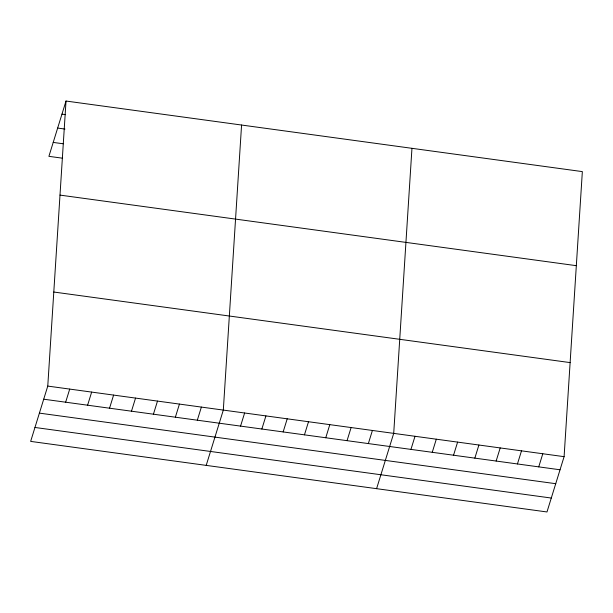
<?xml version="1.0" encoding="UTF-8"?>
<svg xmlns="http://www.w3.org/2000/svg" width="613" height="613" viewBox="0 0 613 613"><rect width="100%" height="100%" fill="white"/><g stroke="black" fill="none" stroke-linecap="round" stroke-linejoin="round"><path stroke-width="0.92" d="M47.768 386.09L66.02 101.038L582.35 171.609L564.098 456.662L546.98 511.962L30.65 441.391L47.768 386.09L564.098 456.662M241.576 125.029L223.316 410.089L206.206 465.382M411.959 148.323L393.707 433.376L376.589 488.676M66.02 101.038L48.902 156.338L62.618 158.208M65.652 402.205L69.713 389.094M87.598 405.201L91.659 392.09M109.543 408.204L113.597 395.094M131.481 411.2L135.542 398.09M153.426 414.204L157.487 401.086M175.372 417.2L179.433 404.09M197.317 420.196L201.378 407.086M240.557 426.112L244.618 413.001M261.858 429.023L265.919 415.913M283.152 431.935L287.213 418.817M304.454 434.847L308.515 421.729M325.756 437.751L329.809 424.64M347.05 440.663L351.111 427.552M368.352 443.574L372.413 430.464M410.948 449.398L415.009 436.287M432.249 452.31L436.303 439.199M453.543 455.221L457.605 442.111M474.845 458.133L478.899 445.023M496.139 461.045L500.2 447.934M517.441 463.957L521.502 450.846M538.735 466.868L542.796 453.758M61.959 114.148L65.622 114.646M57.653 128.071L64.97 129.067M53.216 142.415L63.269 143.787M59.997 195.103L576.327 265.682M53.791 292.026L570.121 362.597M43.707 399.201L560.037 469.78M39.401 413.124L555.73 483.695M34.956 427.468L551.286 498.04"/></g></svg>
